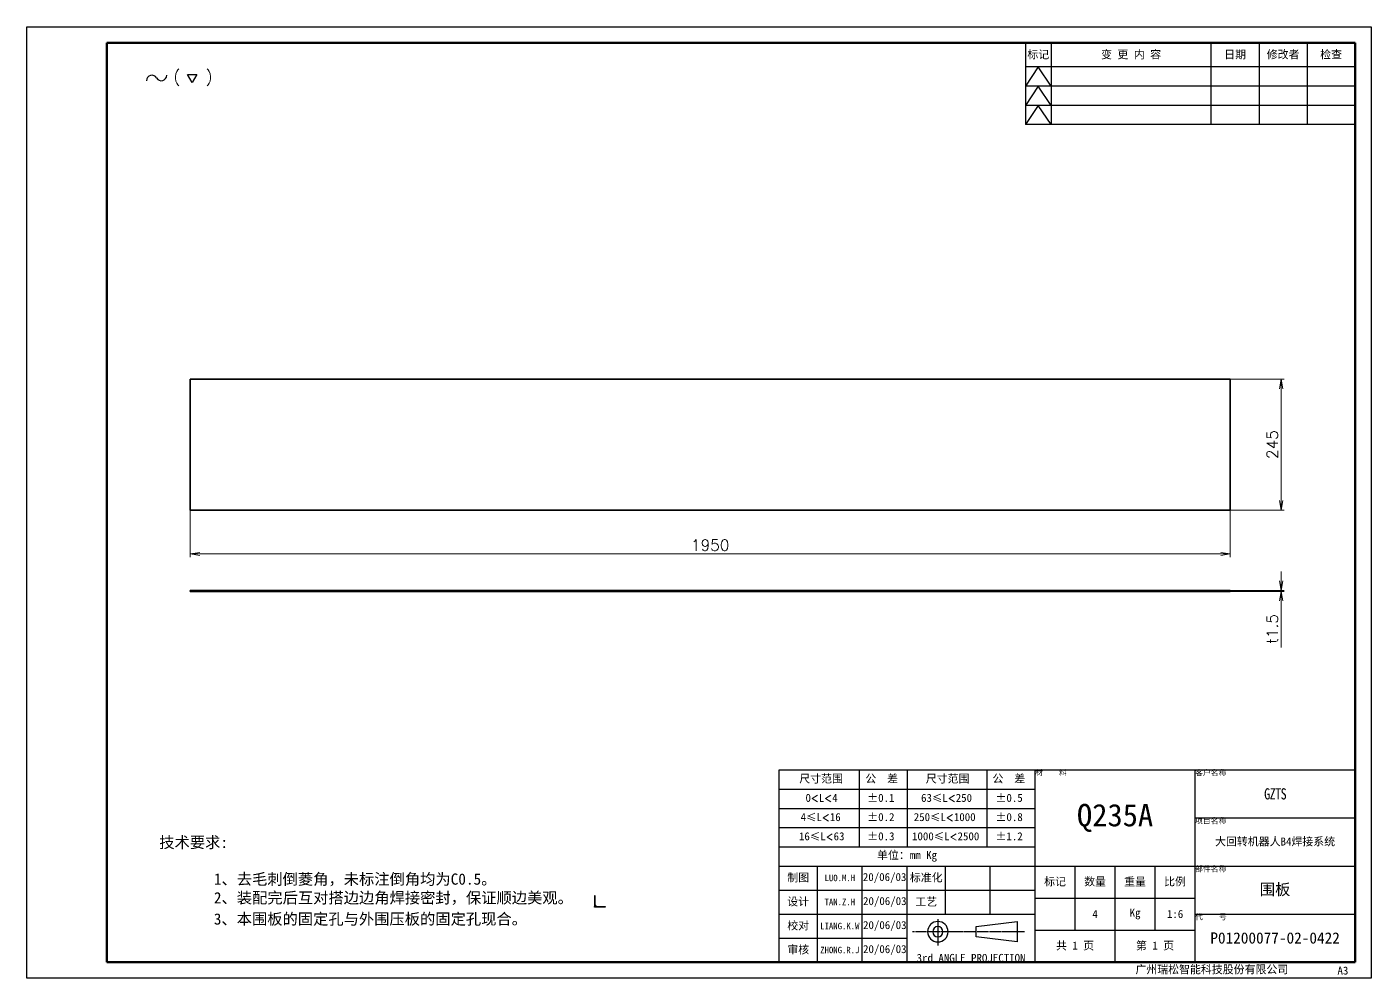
# Model space of a CAD drawing. Header units: millimetres. Extents: x -73083 to 81340, y -6859 to 6812.
# Drawn here: x 64150 to 66670, y -6850 to -5068 of the extents above; entities that cross this region are included whole.
import ezdxf

# ---------------------------------------------------------------- set-up
doc = ezdxf.new("R2010")
doc.units = ezdxf.units.MM
doc.linetypes.add('CENTER-HOKUTO', pattern=[23, 20, -1, 1, -1])
doc.layers.add('A3', color=7, linetype='Continuous', plot=False)
doc.layers.add('AM_VIS', color=7, linetype='Continuous', lineweight=50)
doc.layers.add('SOLID LINE', color=7, linetype='Continuous', lineweight=30)
doc.layers.add('title_frame', color=7, linetype='Continuous')
doc.layers.add('word_dim', color=253, linetype='Continuous')
doc.styles.get("Standard").update_dxf_attribs({"font": 'romans.shx', "bigfont": 'bigfont.shx'})
doc.dimstyles.new('STANDARD1-6', dxfattribs={"dimscale": 6, "dimtxt": 3.5, "dimasz": 3, "dimexe": 1, "dimexo": 0, "dimgap": 1, "dimtad": 3, "dimdsep": 46, "dimtxsty": 'Standard', "dimblk1": 'OPEN', "dimblk2": 'OPEN', "dimsah": 1, "dimcen": 0, "dimclrd": 256, "dimclre": 256, "dimclrt": 3, "dimazin": 2, "dimtfac": 1, "dimtmove": 0, "dimatfit": 3, "dimldrblk": 'OPEN', "dimfxl": 0, "dimtolj": 1, "dimlwd": 13, "dimlwe": 13, "dimarcsym": 0})

# ---------------------------------------------------------------- blocks, each defined once
blk = doc.blocks.new('shiage0')
at = {"layer": 'word_dim', "color": 3, "linetype": 'Continuous'}
for centre, start, end in [((1.69, 0), 30, 180), ((4.61, 1.69), 210, 0)]:
    blk.add_arc(centre, 1.69, start, end, dxfattribs=at)
blk = doc.blocks.new('12')
at = {"layer": 'title_frame', "color": 3, "linetype": 'Continuous'}
blk.add_lwpolyline([(20.46, 3.03), (19.01, 5.53), (21.9, 5.53)], close=True, dxfattribs=at)
blk.add_blockref('shiage0', (6.23, 3.56), dxfattribs=at)
blk.add_text('(   )', height=3.5, dxfattribs=at).set_placement((14.64, 3.08))
blk = doc.blocks.new('_Open')
at = {"color": 0, "lineweight": -2}
for p, q in [((-1, 0.17), (0, 0)), ((-1, -0.17), (0, 0)), ((0, 0), (-1, 0))]:
    blk.add_line(p, q, dxfattribs=at)
blk = doc.blocks.new('*D680')
at = {"layer": 'DEFPOINTS', "color": 0, "linetype": 'Continuous', "ltscale": 5}
for p in [(64456, -5973.3), (66406, -5973.3), (66406, -6055.7)]:
    blk.add_point(p, dxfattribs=at)
at = {"layer": 'word_dim', "linetype": 'ByBlock', "lineweight": 13, "ltscale": 5}
for p, q in [((64456, -5973.3), (64456, -6061.7)), ((66406, -5973.3), (66406, -6061.7)), ((64474, -6055.7), (66388, -6055.7))]:
    blk.add_line(p, q, dxfattribs=at)
at = {"layer": 'word_dim', "linetype": 'Continuous', "lineweight": 13, "ltscale": 5, "xscale": 18, "yscale": 18, "zscale": 18, "rotation": 180}
blk.add_blockref('_Open', (64456, -6055.7), dxfattribs=at)
at = {"layer": 'word_dim', "linetype": 'Continuous', "lineweight": 13, "ltscale": 5, "xscale": 18, "yscale": 18, "zscale": 18}
blk.add_blockref('_Open', (66406, -6055.7), dxfattribs=at)
at = {"layer": 'word_dim', "color": 3, "linetype": 'Continuous', "ltscale": 5, "insert": (65431, -6039.2), "char_height": 21, "attachment_point": 5}
blk.add_mtext('\\A1;1950', dxfattribs=at)
blk = doc.blocks.new('*D681')
at = {"layer": 'DEFPOINTS', "color": 0, "linetype": 'Continuous', "ltscale": 5}
for p in [(66406, -5728.3), (66501.2, -5728.3), (66406, -5973.3)]:
    blk.add_point(p, dxfattribs=at)
at = {"layer": 'word_dim', "linetype": 'ByBlock', "lineweight": 13, "ltscale": 5}
for p, q in [((66406, -5728.3), (66507.2, -5728.3)), ((66501.2, -5955.3), (66501.2, -5746.3)), ((66406, -5973.3), (66507.2, -5973.3))]:
    blk.add_line(p, q, dxfattribs=at)
at = {"layer": 'word_dim', "linetype": 'Continuous', "lineweight": 13, "ltscale": 5, "xscale": 18, "yscale": 18, "zscale": 18}
for p, rotation in [((66501.2, -5728.3), 90), ((66501.2, -5973.3), 270)]:
    blk.add_blockref('_Open', p, dxfattribs=dict(at, rotation=rotation))
at = {"layer": 'word_dim', "color": 3, "linetype": 'Continuous', "ltscale": 5, "insert": (66484.7, -5850.8), "char_height": 21, "attachment_point": 5, "rotation": 90}
blk.add_mtext('\\A1;245', dxfattribs=at)
blk = doc.blocks.new('*D682')
at = {"layer": 'DEFPOINTS', "color": 0, "linetype": 'Continuous', "ltscale": 5}
for p in [(66406, -6124.2), (66406, -6125.7), (66501.2, -6125.7)]:
    blk.add_point(p, dxfattribs=at)
at = {"layer": 'word_dim', "linetype": 'ByBlock', "lineweight": 13, "ltscale": 5}
for p, q in [((66501.2, -6106.2), (66501.2, -6088.2)), ((66406, -6124.2), (66507.2, -6124.2)), ((66406, -6125.7), (66507.2, -6125.7)), ((66501.2, -6124.2), (66501.2, -6125.7)), ((66501.2, -6143.7), (66501.2, -6230.7))]:
    blk.add_line(p, q, dxfattribs=at)
at = {"layer": 'word_dim', "linetype": 'Continuous', "lineweight": 13, "ltscale": 5, "xscale": 18, "yscale": 18, "zscale": 18}
for p, rotation in [((66501.2, -6124.2), 270), ((66501.2, -6125.7), 90)]:
    blk.add_blockref('_Open', p, dxfattribs=dict(at, rotation=rotation))
at = {"layer": 'word_dim', "color": 3, "linetype": 'Continuous', "ltscale": 5, "insert": (66484.7, -6196.2), "char_height": 21, "attachment_point": 5, "rotation": 90}
blk.add_mtext('\\A1;{\\Fromans,bigfont|c134;t}1.5', dxfattribs=at)

msp = doc.modelspace()

# ---------------------------------------------------------------- hatches: boundary and pattern name
at = {"layer": 'word_dim', "linetype": 'Continuous', "ltscale": 5}
msp.add_hatch(color=3, dxfattribs=at).paths.add_polyline_path([(65215.34043, -6713.84875), (65215.34043, -6715.84245), (65217.3512, -6715.84245)])

# ---------------------------------------------------------------- linework, layer by layer
at = {"color": 7, "lineweight": 35}
for p, q in [((64455.95709, -5728.30764), (64455.95709, -5973.30767)), ((64455.95709, -5728.30764), (66405.957, -5728.30764)), ((66405.957, -5973.30767), (66405.957, -5728.30764)), ((66405.957, -5973.30767), (64455.95709, -5973.30767)), ((66405.957, -6124.18811), (64455.95709, -6124.18811)), ((66405.957, -6125.68811), (64455.95709, -6125.68811))]:
    msp.add_line(p, q, dxfattribs=at)
at = {"color": 7, "lineweight": 35, "ltscale": 0.0375}
for p, q in [((64455.95709, -6125.68811), (64455.95709, -6124.18811)), ((66405.957, -6125.68811), (66405.957, -6124.18811))]:
    msp.add_line(p, q, dxfattribs=at)
at = {"layer": 'A3', "linetype": 'Continuous'}
msp.add_lwpolyline([(64149.99892, -5068.23236), (66669.99892, -5068.23236), (66669.99892, -6850.23236), (64149.99892, -6850.23236)], close=True, dxfattribs=at)
at = {"layer": 'AM_VIS', "linetype": 'Continuous'}
for p, q in [((66639.99892, -5098.23236), (64299.99892, -5098.23236)), ((64299.99892, -6820.23236), (64299.99892, -5098.23236)), ((66639.99892, -6820.23236), (66639.99892, -5098.23236)), ((66639.99892, -6820.23236), (64299.99892, -6820.23236))]:
    msp.add_line(p, q, dxfattribs=at)
at = {"layer": 'title_frame', "linetype": 'Continuous'}
for p, q in [((66021.99892, -5098.23236), (66021.99892, -5251.23236)), ((66069.99892, -5098.23236), (66069.99892, -5251.23236)), ((66369.99892, -5251.23236), (66369.99892, -5098.23236)), ((66459.99892, -5098.23236), (66459.99892, -5251.23236)), ((66549.99892, -5098.23236), (66549.99892, -5251.23236)), ((66639.99892, -5251.23236), (66639.99892, -5098.23236)), ((66639.99892, -5143.23236), (66021.99892, -5143.23236)), ((66045.99892, -5143.23236), (66021.99892, -5179.23236)), ((66069.99892, -5179.23236), (66045.99892, -5143.23236)), ((66639.99892, -5179.23236), (66021.99892, -5179.23236)), ((66045.99892, -5179.23236), (66021.99892, -5215.23236)), ((66069.99892, -5215.23236), (66045.99892, -5179.23236)), ((66639.99892, -5215.23236), (66021.99892, -5215.23236)), ((66045.99892, -5215.23236), (66021.99892, -5251.23236)), ((66069.99892, -5251.23236), (66045.99892, -5215.23236)), ((66639.99892, -5251.23236), (66021.99892, -5251.23236)), ((65559.99892, -6460.23236), (66639.99892, -6460.23236)), ((65559.99892, -6820.23236), (65559.99892, -6460.23236)), ((65709.99892, -6460.23236), (65709.99892, -6604.23236)), ((65799.99892, -6460.23236), (65799.99892, -6604.23236)), ((65949.99892, -6604.23236), (65949.99892, -6460.23236)), ((66039.99892, -6820.23236), (66039.99892, -6460.23236)), ((66339.99892, -6820.23236), (66339.99892, -6460.23236)), ((66639.99892, -6820.23236), (66639.99892, -6460.23236)), ((65559.99892, -6496.23236), (66039.99892, -6496.23236)), ((65559.99892, -6532.23236), (66039.99892, -6532.23236)), ((66339.99892, -6550.23236), (66639.99892, -6550.23236)), ((65559.99892, -6568.23236), (66039.99892, -6568.23236)), ((65559.99892, -6604.23236), (66039.99892, -6604.23236)), ((65559.99892, -6640.23236), (66639.99892, -6640.23236)), ((65631.99892, -6820.23236), (65631.99892, -6640.23236)), ((65631.99892, -6820.23236), (65631.99892, -6640.23236)), ((65715.99892, -6820.23236), (65715.99892, -6640.23236)), ((65715.99892, -6820.23236), (65715.99892, -6640.23236)), ((65799.99892, -6820.23236), (65799.99892, -6640.23236)), ((65799.99892, -6820.23236), (65799.99892, -6640.23236)), ((65871.99892, -6730.23236), (65871.99892, -6640.23236)), ((65955.99892, -6730.23236), (65955.99892, -6640.23236)), ((66114.99892, -6760.23236), (66114.99892, -6640.23236)), ((66189.99892, -6820.23236), (66189.99892, -6640.23236)), ((66264.99892, -6760.23236), (66264.99892, -6640.23236)), ((65559.99892, -6685.23236), (66039.99892, -6685.23236)), ((66039.99892, -6700.23236), (66339.99892, -6700.23236)), ((65559.99892, -6730.23236), (66039.99892, -6730.23236)), ((66339.99892, -6730.23236), (66639.99892, -6730.23236)), ((65559.99892, -6775.23236), (65799.99892, -6775.23236)), ((65559.99892, -6775.23236), (65799.99892, -6775.23236)), ((66039.99892, -6760.23236), (66339.99892, -6760.23236)), ((65559.99892, -6820.23236), (66639.99892, -6820.23236)), ((65559.99892, -6820.23236), (66639.99892, -6820.23236))]:
    msp.add_line(p, q, dxfattribs=at)
at = {"layer": 'title_frame', "color": 2, "linetype": 'CENTER-HOKUTO'}
for p, q in [((65857.80583, -6739.72185), (65857.80583, -6789.33465)), ((66020.43943, -6763.33785), (65810.39143, -6763.33785))]:
    msp.add_line(p, q, dxfattribs=at)
at = {"layer": 'title_frame', "color": 3, "linetype": 'Continuous'}
for p, q in [((65929.80583, -6753.73785), (66006.60583, -6744.13785)), ((66006.60583, -6744.13785), (66006.60583, -6782.53785)), ((65929.80583, -6772.93785), (65929.80583, -6753.73785)), ((66006.60583, -6782.53785), (65929.80583, -6772.93785))]:
    msp.add_line(p, q, dxfattribs=at)
for radius in [19.2, 9.6]:
    msp.add_arc((65857.80583, -6763.33785), radius, 0, 359.98938268, dxfattribs=at)
at = {"layer": 'word_dim', "color": 3, "linetype": 'Continuous', "ltscale": 5}
for p, q in [((65213.84043, -6695.84245), (65213.84043, -6715.84245)), ((65215.34043, -6695.84245), (65213.84043, -6695.84245)), ((65215.34043, -6715.84245), (65215.34043, -6695.84245)), ((65213.84043, -6715.84245), (65215.34043, -6715.84245)), ((65213.84043, -6715.84245), (65233.84043, -6715.84245)), ((65213.84043, -6717.34245), (65213.84043, -6715.84245)), ((65233.84043, -6717.34245), (65213.84043, -6717.34245)), ((65215.34043, -6713.84875), (65217.3512, -6715.84245)), ((65215.34043, -6713.84875), (65217.3512, -6715.84245)), ((65217.3512, -6715.84245), (65215.34043, -6715.84245)), ((65233.84043, -6715.84245), (65233.84043, -6717.34245))]:
    msp.add_line(p, q, dxfattribs=at)

# ---------------------------------------------------------------- block references
at = {"layer": 'word_dim', "color": 3, "linetype": 'Continuous', "ltscale": 5, "xscale": 6, "yscale": 6, "zscale": 6}
msp.add_blockref('12', (64336.91934, -5190.37159), dxfattribs=at)

# ---------------------------------------------------------------- texts
at = {"layer": 'SOLID LINE', "ltscale": 0.5}
for s, insert, char_height, width, attachment_point in [('\\pt90;{\\fSimHei|b0|i0|c134|p2;\\C3;标记}', (66045.99892, -5120.73236), 15, 48, 5), ('\\pt90;{\\fSimHei|b0|i0|c134|p2;\\C3;变 更 内 容}', (66219.99892, -5120.73236), 15, 300, 5), ('\\pt90;{\\fSimHei|b0|i0|c134|p2;\\C3;日期}', (66414.99892, -5120.73236), 15, 90, 5), ('\\pt90;{\\fSimHei|b0|i0|c134|p2;\\C3;修改者}', (66504.99892, -5120.73236), 15, 90, 5), ('\\pt90;{\\fSimHei|b0|i0|c134|p2;\\C3;检查}', (66594.99892, -5120.73236), 15, 90, 5), ('\\pt90;{\\fSimHei|b0|i0|c134|p2;\\C3;尺寸范围}', (65597.9187, -6469.05874), 15, 271.809113, 1), ('\\pt90;{\\fSimHei|b0|i0|c134|p2;\\C3;公  差}', (65721.84114, -6469.05874), 15, 271.809113, 1), ('\\pt90;{\\fSimHei|b0|i0|c134|p2;\\C3;尺寸范围}', (65835.20341, -6469.05874), 15, 271.809113, 1), ('\\pt90;{\\fSimHei|b0|i0|c134|p2;\\C3;公  差}', (65960.23529, -6469.05874), 15, 271.809113, 1), ('{\\fSimHei|b0|i0|c134|p2;\\C3;材    料}', (66039.99892, -6460.23236), 10.5, 300, 1), ('\\pt63;{\\fSimHei|b0|i0|c134|p2;\\C3;客户名称}', (66339.99892, -6460.23236), 10.5, 300, 1), ('{\\fSimHei|b0|i0|c134|p2;\\W0.8;\\T0.9;\\C3;GZTS}', (66489.99892, -6505.23236), 21, 300, 5), ('\\pt90;{\\fSimHei|b0|i0|c134|p2;\\C3;0\\Fromans,bigfont|c134;\\H0.9583x;<\\fSimHei|b0|i0|c134|p2;\\H1.044x;L\\Fromans,bigfont|c134;\\H0.9583x;<\\fSimHei|b0|i0|c134|p2;\\H1.044x;4}', (65609.68211, -6505.05874), 15, 271.809113, 1), ('\\pt90;{\\fSimHei|b0|i0|c134|p2;\\C3;%%P0.1}', (65725.49297, -6505.05874), 15, 271.809113, 1), ('\\pt90;{\\fSimHei|b0|i0|c134|p2;\\C3;63\\H0.9583x;≤\\H1.044x;L\\Fromans,bigfont|c134;\\H0.9579x;<\\fSimHei|b0|i0|c134|p2;\\H1.044x;250}', (65826.30101, -6505.05874), 15, 271.809113, 1), ('\\pt90;{\\fSimHei|b0|i0|c134|p2;\\C3;%%P0.5}', (65965.91492, -6505.05874), 15, 271.809113, 1), ('\\pt252;{\\fSimHei|b0|i0|c134|p2;\\C3;Q235A}', (66189.99892, -6550.23236), 42, 300, 5), ('\\pt90;{\\fSimHei|b0|i0|c134|p2;\\C3;4\\H0.9583x;≤\\H1.043x;L\\Fromans,bigfont|c134;\\H0.9588x;<\\fSimHei|b0|i0|c134|p2;\\H1.043x;16}', (65600.47801, -6541.05874), 15, 271.809113, 1), ('\\pt90;{\\fSimHei|b0|i0|c134|p2;\\C3;%%P0.2}', (65725.49297, -6541.05874), 15, 271.809113, 1), ('\\pt90;{\\fSimHei|b0|i0|c134|p2;\\C3;250\\H0.9583x;≤\\H1.044x;L\\Fromans,bigfont|c134;\\H0.9579x;<\\fSimHei|b0|i0|c134|p2;\\H1.044x;1000}', (65812.60517, -6541.05874), 15, 271.809113, 1), ('\\pt90;{\\fSimHei|b0|i0|c134|p2;\\C3;%%P0.8}', (65965.91492, -6541.05874), 15, 271.809113, 1), ('\\pt63;{\\fSimHei|b0|i0|c134|p2;\\C3;项目名称}', (66339.99892, -6550.23236), 10.5, 300, 1), ('\\pt90;{\\fSimHei|b0|i0|c134|p2;\\C3;16\\H0.9583x;≤\\H1.044x;L\\Fromans,bigfont|c134;\\H0.9579x;<\\fSimHei|b0|i0|c134|p2;\\H1.044x;63}', (65597.38772, -6577.05874), 15, 271.809113, 1), ('\\pt90;{\\fSimHei|b0|i0|c134|p2;\\C3;%%P0.3}', (65725.49297, -6577.05874), 15, 271.809113, 1), ('\\pt90;{\\fSimHei|b0|i0|c134|p2;\\C3;%%P1.2}', (65965.91492, -6577.05874), 15, 271.809113, 1), ('\\pt126;{\\fSimHei|b0|i0|c134|p2;\\C3;技术要求:}', (64398.18096, -6585.44403), 21, 180.3631559, 1), ('{\\fSimHei|b0|i0|c134|p2;\\C3;大回转机器人B4焊接系统}', (66489.99892, -6595.23236), 15, 300, 5), ('\\pt90;{\\fSimHei|b0|i0|c134|p2;\\C3;单位：mm Kg}', (65799.99892, -6622.23236), 15, 480, 5), ('\\pt126;{\\fSimHei|b0|i0|c134|p2;\\C3;\\P1、去毛刺倒菱角，未标注倒角均为C0.5。\\P\\C6;2、装配完后互对搭边边角焊接密封，保证顺边美观。}', (64500.55913, -6619.2227), 21, 791.8773595, 1), ('\\pt90;{\\fSimHei|b0|i0|c134|p2;\\C3;制图}', (65595.99892, -6662.73236), 15, 72, 5), ('\\pt60;{\\fSimHei|b0|i0|c134|p2;\\C3;制图}', (65595.99892, -6662.73236), 15, 72, 5), ('\\pt60;{\\fSimHei|b0|i0|c134|p2;\\C3;20/06/03}', (65757.99892, -6662.73236), 15, 84, 5), ('\\pt90;{\\fSimHei|b0|i0|c134|p2;\\C3;标准化}', (65835.99892, -6662.73236), 15, 72, 5), ('\\pt63;{\\fSimHei|b0|i0|c134|p2;\\C3;部件名称}', (66339.99892, -6640.23236), 10.5, 300, 1), ('\\pt288;{\\fSimHei|b0|i0|c134|p2;\\H0.8x;\\C3;LUO.M.H}', (65673.99892, -6662.73236), 15, 84, 5), ('\\pt90;{\\fSimHei|b0|i0|c134|p2;\\C3;标记}', (66077.49892, -6670.23236), 15, 75, 5), ('\\pt90;{\\fSimHei|b0|i0|c134|p2;\\C3;数量}', (66152.49892, -6670.23236), 15, 75, 5), ('\\pt90;{\\fSimHei|b0|i0|c134|p2;\\C3;重量}', (66227.49892, -6670.23236), 15, 75, 5), ('\\pt90;{\\fSimHei|b0|i0|c134|p2;\\C3;比例}', (66302.49892, -6670.23236), 15, 75, 5), ('{\\fSimHei|b0|i0|c134|p2;\\C3;围板}', (66489.99892, -6685.23236), 21, 300, 5), ('\\pt90;{\\fSimHei|b0|i0|c134|p2;\\C3;设计}', (65595.99892, -6707.73236), 15, 72, 5), ('\\pt60;{\\fSimHei|b0|i0|c134|p2;\\C3;设计}', (65595.99892, -6707.73236), 15, 72, 5), ('\\pt288;{\\fSimHei|b0|i0|c134|p2;\\H0.8x;\\C3;TAN.Z.H}', (65673.99892, -6707.73236), 15, 84, 5), ('\\pt60;{\\fSimHei|b0|i0|c134|p2;\\C3;20/06/03}', (65758.30274, -6707.73236), 15, 83.3923715, 5), ('\\pt90;{\\fSimHei|b0|i0|c134|p2;\\C3;工艺}', (65835.99892, -6707.73236), 15, 72, 5), ('\\pt126;{\\fSimHei|b0|i0|c134|p2;\\C6;3、本围板的固定孔与外围压板的固定孔现合。}', (64500.3807, -6728.96521), 21, 834.1608527, 1), ('\\pt90;{\\fSimHei|b0|i0|c134|p2;\\C3;4}', (66152.49892, -6730.23236), 15, 75, 5), ('\\pt90;{\\fSimHei|b0|i0|c134|p2;\\C3;Kg}', (66227.49892, -6730.23236), 15, 75, 5), ('\\pt90;{\\fSimHei|b0|i0|c134|p2;\\C3;1:6}', (66302.49892, -6730.23236), 15, 75, 5), ('\\pt90;{\\fSimHei|b0|i0|c134|p2;\\C3;校对}', (65595.99892, -6752.73236), 15, 72, 5), ('\\pt60;{\\fSimHei|b0|i0|c134|p2;\\C3;校对}', (65595.99892, -6752.73236), 15, 72, 5), ('\\pt288;{\\fSimHei|b0|i0|c134|p2;\\H0.8x;\\C3;LIANG.K.W}', (65673.99892, -6752.73236), 15, 84, 5), ('\\pt60;{\\fSimHei|b0|i0|c134|p2;\\C3;20/06/03}', (65758.30274, -6752.73236), 15, 83.3923715, 5), ('\\pt63;{\\fSimHei|b0|i0|c134|p2;\\C3;代    号}', (66339.99892, -6730.23236), 10.5, 300, 1), ('{\\fSimHei|b0|i0|c134|p2;\\C3;P01200077-02-0422}', (66489.99892, -6775.23236), 21, 300, 5), ('\\pt90;{\\fSimHei|b0|i0|c134|p2;\\C3;审核}', (65595.99892, -6797.73236), 15, 72, 5), ('\\pt60;{\\fSimHei|b0|i0|c134|p2;\\C3;审核}', (65595.99892, -6797.73236), 15, 72, 5), ('\\pt288;{\\fSimHei|b0|i0|c134|p2;\\H0.8x;\\C3;ZHONG.R.J}', (65673.99892, -6797.73236), 15, 84, 5), ('\\pt60;{\\fSimHei|b0|i0|c134|p2;\\C3;20/06/03}', (65758.30274, -6797.73236), 15, 83.3923715, 5), ('\\pt90;{\\fSimHei|b0|i0|c134|p2;\\C3;共 1 页}', (66114.99892, -6790.23236), 15, 150, 5), ('\\pt90;{\\fSimHei|b0|i0|c134|p2;\\C3;第 1 页}', (66264.99892, -6790.23236), 15, 150, 5), ('{\\fSimHei|b0|i0|c134|p2;\\C3;3rd ANGLE PROJECTION}', (65919.99892, -6820.23236), 15, 240, 8), ('\\pt90;{\\fSimHei|b0|i0|c134|p2;\\C3;广州瑞松智能科技股份有限公司}', (66228.2106, -6826.44523), 15, 471.3708488, 1), ('\\pt90;{\\fSimHei|b0|i0|c134|p2;\\C3;A3}', (66606.93214, -6828.6168), 15, 471.3708488, 1)]:
    msp.add_mtext(s, dxfattribs=dict(at, insert=insert, char_height=char_height, width=width, attachment_point=attachment_point))
at = {"layer": 'SOLID LINE', "ltscale": 0.5, "insert": (65809.31298, -6577.05874), "char_height": 15, "width": 271.809113, "attachment_point": 1, "line_spacing_factor": 0.72}
msp.add_mtext('\\pt90;{\\fSimHei|b0|i0|c134|p2;\\C3;1000\\H0.9583x;≤\\H1.044x;L\\Fromans,bigfont|c134;\\H0.9579x;<\\fSimHei|b0|i0|c134|p2;\\H1.044x;2500}', dxfattribs=at)

# ---------------------------------------------------------------- dimensions: what is measured, and where the dimension line sits
at = {"layer": 'word_dim', "linetype": 'Continuous', "ltscale": 5}
dim = msp.add_linear_dim(base=(66501.23936, -5728.30764), p1=(66405.957, -5973.30767), p2=(66405.957, -5728.30764), angle=90, dimstyle='STANDARD1-6', dxfattribs=at)
dim.commit()
dim.dimension.update_dxf_attribs({"geometry": '*D681', "text_midpoint": (66484.73936, -5850.80766)})
dim = msp.add_linear_dim(base=(66405.957, -6055.68266), p1=(64455.95709, -5973.30767), p2=(66405.957, -5973.30767), dimstyle='STANDARD1-6', dxfattribs=at)
dim.commit()
dim.dimension.update_dxf_attribs({"geometry": '*D680', "text_midpoint": (65430.95705, -6039.18266)})
dim = msp.add_linear_dim(base=(66501.23936, -6125.68811), p1=(66405.957, -6124.18811), p2=(66405.957, -6125.68811), angle=90, text='{\\Fromans,bigfont|c134;t}<>', dimstyle='STANDARD1-6', dxfattribs=at)
dim.commit()
dim.dimension.update_dxf_attribs({"geometry": '*D682', "text_midpoint": (66484.73936, -6196.18811)})

doc.saveas('drawing.dxf')
